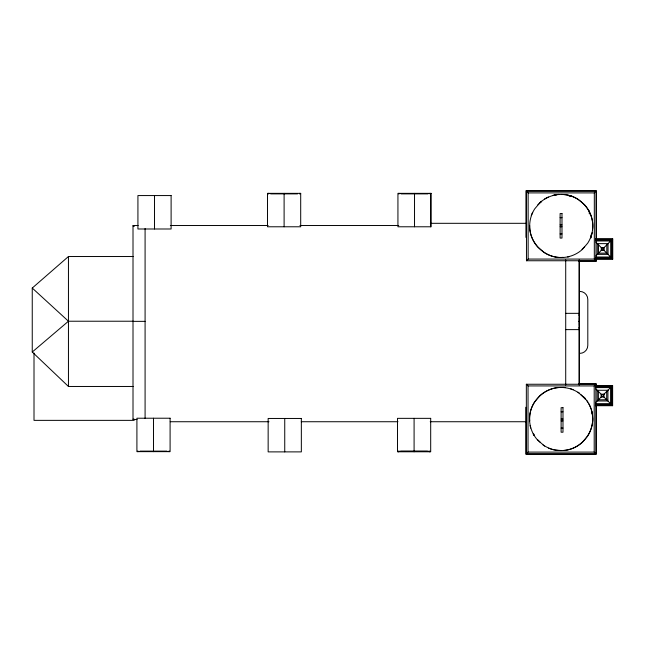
<?xml version="1.0" encoding="UTF-8"?>
<svg xmlns="http://www.w3.org/2000/svg" width="645" height="645" viewBox="0 0 645 645"><rect width="100%" height="100%" fill="white"/><g stroke="black" fill="none" stroke-linecap="round" stroke-linejoin="round"><path stroke-width="0.97" d="M592.457 229.733C595.254 211.899 579.581 194.209 561.585 194.5M584.612 246.777L582.024 249.373M526.465 260.749L528.142 259.072L528.142 192.903L526.465 191.218L526.465 260.749L595.996 260.749L595.996 191.218L526.465 191.218M528.142 192.903L594.319 192.903L595.996 191.218M595.972 255.694L601.785 249.881L603.551 249.881L612.75 259.08L595.472 259.08M595.972 242.302L601.785 248.115L603.551 248.115L612.75 238.916L595.472 238.916M526.344 453.782L528.029 452.097L528.029 385.928L526.344 384.251L526.344 453.782L595.875 453.782L595.875 384.251L526.344 384.251M595.875 453.782L594.198 452.097L594.198 385.928L595.875 384.251M595.859 402.319L601.672 396.506L601.672 394.74L595.859 388.927M595.351 405.705L612.629 405.705L603.43 396.506L603.43 394.74L612.629 385.541L595.351 385.541M133.168 386.468L68.451 386.468L32.25 352.025L32.25 288.057L68.451 256.525L133.168 256.525M32.25 352.025L68.451 321.226L133.168 321.226M537.865 204.771L541.663 201.498M563.682 450.46C580.129 449.291 593.465 433.964 592.755 417.557A31.097 30.831 -45 0 0 591.352 409.535M561.666 387.452C544.049 386.847 527.973 403.294 529.755 420.959M563.174 257.339C545.509 259.121 529.069 243.052 529.666 225.436M554.232 195.008L556.232 195.008M569.164 196.233L572.139 196.233M560.11 217.688L561.988 217.688M430.336 223.315L525.957 223.315M560.11 224.871L561.988 224.871M138.135 225.524L133.007 225.524L133.007 419.524L137.03 419.524M170.328 225.524L268.175 225.524M299.909 225.524L398.723 225.524M133.007 225.871L134.16 225.871M560.11 226.75L561.988 226.75M560.11 233.925L561.988 233.925M595.795 239.182L612.484 239.182L612.484 258.814L595.795 258.814M595.666 239.988L611.678 239.988L611.678 258.008L595.666 258.008M595.649 240.972L610.694 240.972L610.694 257.016L595.649 257.016M528.142 259.072L594.319 259.072L595.996 260.749M578.492 261.257L596.504 261.257L596.504 259.274M565.713 313.341L579.178 313.341M578.759 315.018L579.178 315.018M133.007 321.355L145.085 321.355M578.759 321.347L579.283 321.347M578.759 327.942L579.178 327.942M565.713 329.619L579.178 329.619M578.5 383.743L596.391 383.743L596.391 385.726M595.682 385.807L612.371 385.807L612.371 405.439L595.682 405.439M528.029 385.928L594.198 385.928M595.545 386.621L611.557 386.621L611.557 404.633L595.545 404.633M595.529 387.605L610.573 387.605L610.573 403.649L595.529 403.649M601.672 394.74L603.43 394.74M601.672 396.506L603.43 396.506M561.11 411.833L562.988 411.833M561.11 419.016L562.988 419.016M133.007 419.177L134.16 419.177L134.16 420.363L34.008 420.363L34.008 353.017M561.11 420.895L562.988 420.895M170.272 421.733L269.013 421.733M301.255 421.733L397.973 421.733M430.215 421.733L525.925 421.733M561.11 428.07L562.988 428.07M528.029 452.097L594.198 452.097M554.652 450.041L560.981 450.5M580.677 394.522L585.604 399.449M540.317 442.397L537.728 439.809M32.25 288.057L68.451 321.226M533.512 433.585L534.35 435.399M612.75 238.916L612.75 259.08M612.629 385.541L612.629 405.705M606.824 244.842L606.824 253.154L598.512 253.154L598.512 244.842M606.703 391.467L606.703 399.779L598.399 399.779L598.399 391.467M603.551 248.115L603.551 249.881M601.785 248.115L601.785 249.881M596.504 239.4L596.504 190.71L525.957 190.71L525.957 237.416M596.391 405.6L596.391 454.29L525.836 454.29L525.836 407.253M594.319 192.903L594.319 259.072M592.094 412.018L592.094 414.017M590.981 234.909L590.981 237.884M589.296 210.947L589.296 213.955M579.387 317.63L579.387 325.403M579.283 260.636L579.283 384.565M579.178 259.814L579.178 385.17M565.713 259.862L565.713 385.154M430.594 194.403L430.594 226.782M430.425 193.355L430.425 193.879M429.989 451.774L429.989 451.25L398.199 451.25L398.199 451.774M429.901 193.355L429.901 193.879M429.465 451.25L429.465 451.774M427.982 193.879L401.077 193.879M427.546 451.25L400.642 451.25M414.525 193.355L414.525 226.782M414.09 418.347L414.09 451.774M399.15 193.355L399.15 193.879M398.723 451.25L398.723 451.774M398.626 193.355L398.626 193.879M300.006 193.355L300.006 193.879M299.482 193.355L299.482 193.879M297.555 193.879L270.658 193.879M284.743 418.46L284.743 451.887M284.106 193.355L284.106 226.782M268.731 193.355L268.731 193.879M268.207 193.355L268.207 193.879M169.401 451.121L169.401 451.645M168.877 451.121L168.877 451.645M166.958 451.121L140.054 451.121M154.518 195.564L154.518 228.991M153.502 418.218L153.502 451.645M145.085 228.515L145.085 418.532M138.127 451.121L138.127 451.645M137.603 451.121L137.603 451.645M134.16 225.524L134.16 226.21M68.451 256.525L68.451 386.468M579.807 291.411A7.998 7.998 0 0 1 587.805 299.409L587.805 345.381A7.998 7.998 0 0 1 579.807 353.379M534.084 435.504A31.073 30.807 -45 0 1 533.181 433.94M530.746 428.103A31.073 30.807 -45 0 1 530.085 425.474M592.65 417.847A31.565 31.565 0 0 1 587.619 436.141L582.282 442.422A31.565 31.565 0 0 1 543.985 445.526L537.704 440.188A31.565 31.565 0 0 1 534.608 401.883L539.938 395.611A31.565 31.565 0 0 1 578.243 392.507L584.523 397.844A31.565 31.565 0 0 1 592.529 416.009M584.128 397.441A31.097 30.831 -45 0 1 585.289 398.812M562.569 387.379A31.097 30.831 -45 0 1 565.278 387.605M570.591 388.774A31.097 30.831 -45 0 1 573.139 389.693M577.944 392.208A31.097 30.831 -45 0 1 579.428 393.224M553.773 449.847A31.073 30.807 -45 0 1 548.613 448.13M544.63 446.042A31.073 30.807 -45 0 1 543.114 445.034M586.91 400.698A31.097 30.831 -45 0 1 587.918 402.182M588.845 403.73A31.097 30.831 -45 0 1 591.078 408.68M583.338 396.611A31.097 30.831 -45 0 1 585.209 398.578M531.27 215.656A31.097 30.831 45 0 1 532.657 212.302M569.446 256.597A31.073 30.807 45 0 1 567.689 257.008M592.255 232.442A31.073 30.807 45 0 1 590.699 237.65M540.115 202.49A31.097 30.831 45 0 1 541.486 201.296M544.396 199.176A31.097 30.831 45 0 1 548.371 197.023M552.612 195.483A31.097 30.831 45 0 1 558.876 194.395M540.059 202.578L534.721 208.859A31.565 31.565 0 0 0 537.825 247.156L544.098 252.501A31.565 31.565 0 0 0 582.403 249.389L587.74 243.117A31.565 31.565 0 0 0 584.636 204.812L578.363 199.474A31.565 31.565 0 0 0 540.059 202.578M300.699 193.355L267.514 193.355L267.514 226.782L300.699 226.782L300.699 193.355M431.118 193.355L397.933 193.355L397.933 226.782L431.118 226.782L431.118 193.355M171.11 195.564L137.925 195.564L137.925 228.991L171.11 228.991L171.11 195.564M561.988 213.543L560.11 213.543L560.11 238.069L561.988 238.069L561.988 213.543M608.033 243.633L597.302 243.633L597.302 254.364L608.033 254.364L608.033 243.633M604.091 247.575L601.253 247.575L601.253 250.421L604.091 250.421L604.091 247.575M607.921 390.257L597.189 390.257L597.189 400.988L607.921 400.988L607.921 390.257M603.97 394.208L601.132 394.208L601.132 397.046L603.97 397.046L603.97 394.208M562.988 407.688L561.11 407.688L561.11 432.215L562.988 432.215L562.988 407.688M170.095 418.218L136.909 418.218L136.909 451.645L170.095 451.645L170.095 418.218M430.691 418.347L397.497 418.347L397.497 451.774L430.691 451.774L430.691 418.347M301.344 418.46L268.151 418.46L268.151 451.887L301.344 451.887L301.344 418.46"/></g></svg>
